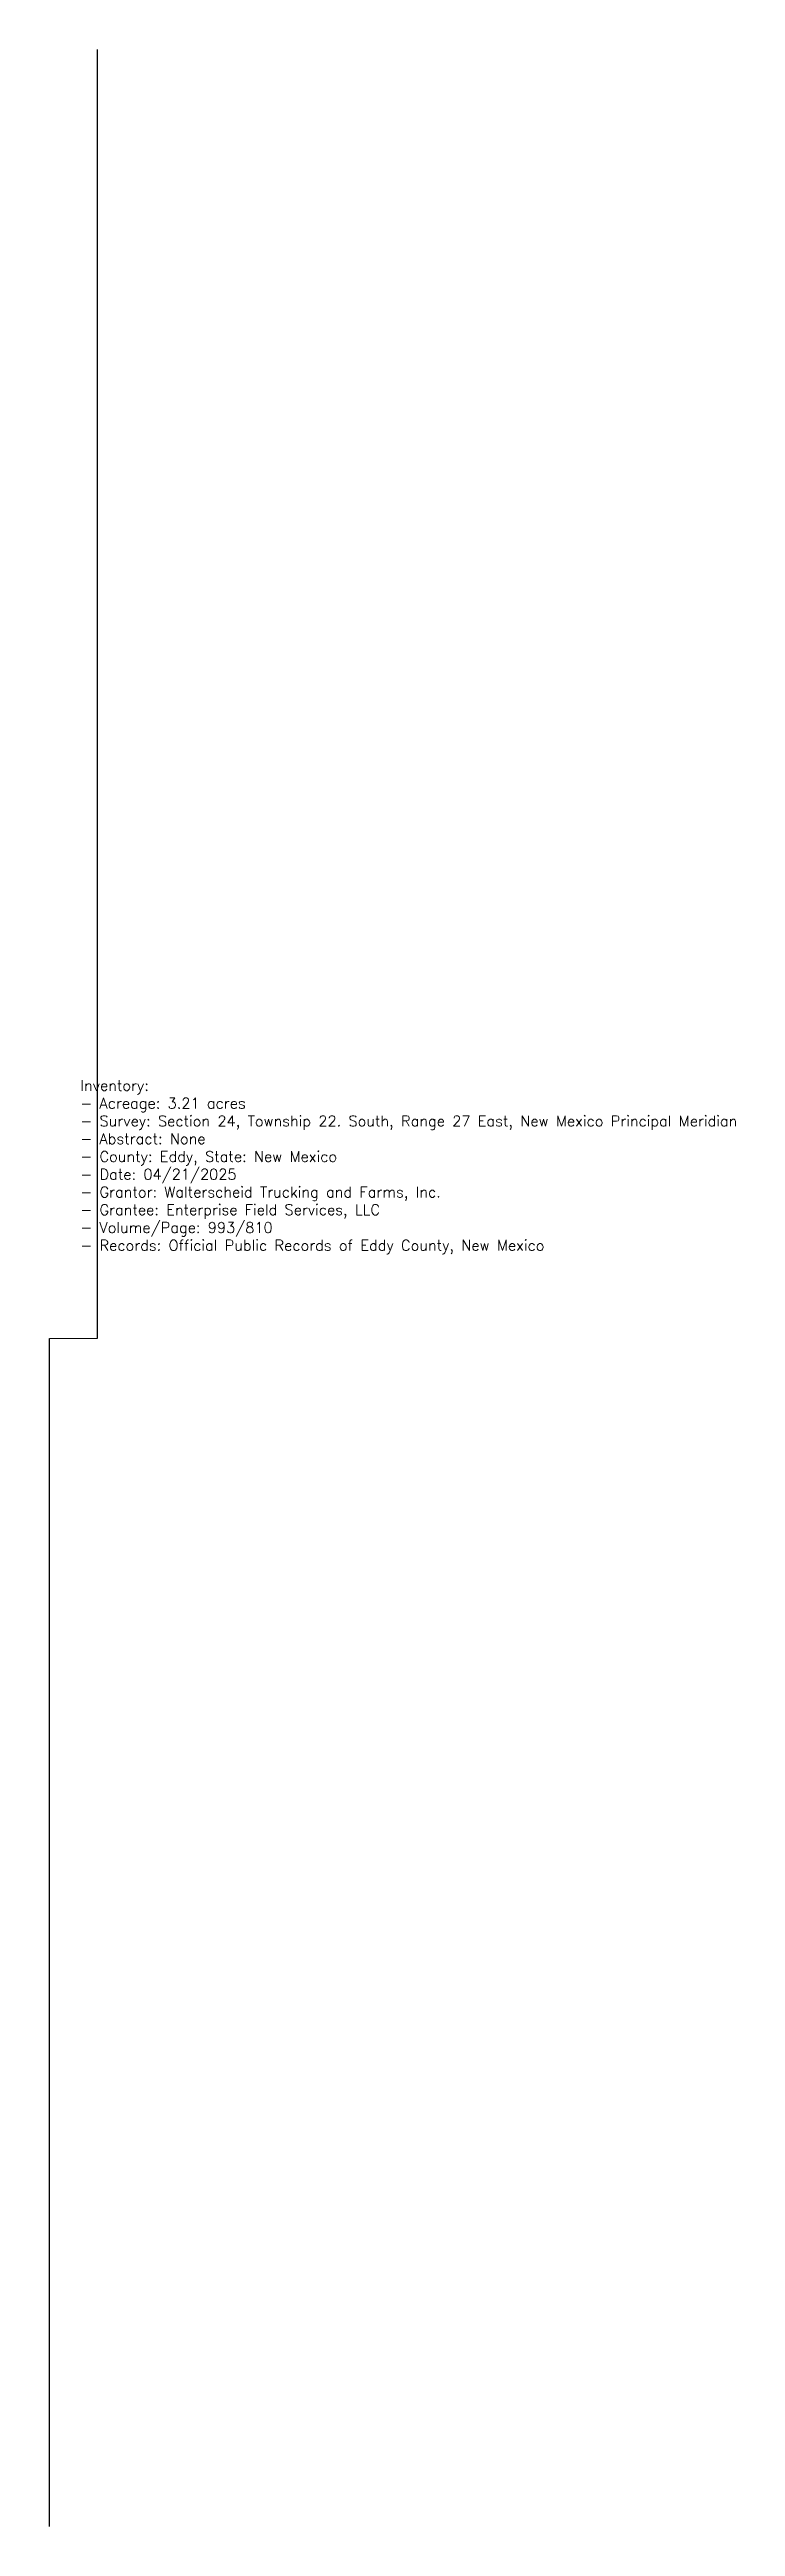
# Model space of a CAD drawing. Header units: feet. Extents: x 0 to 1609, y 0 to 5812.
import ezdxf

# ---------------------------------------------------------------- set-up
doc = ezdxf.new("R2010")
doc.units = ezdxf.units.FT
doc.header["$MEASUREMENT"] = 0
doc.styles.get("Standard").update_dxf_attribs({"font": 'simplex.shx'})

msp = doc.modelspace()

# ---------------------------------------------------------------- linework, layer by layer
msp.add_lwpolyline([(0, 0), (0, 1396.8), (0, 1811.8), (0, 2727.2), (0, 2787.9), (112.3, 2788.1), (112.3, 2847.9), (112.3, 3435.6), (112.3, 3866.9), (112.3, 4455.5), (112.3, 5162.8), (112.3, 5162.8), (112.3, 5259.4), (112.3, 5812.4)])

# ---------------------------------------------------------------- texts
at = {"insert": (72.2, 3393.9), "char_height": 25, "attachment_point": 1}
msp.add_mtext('Inventory:^J- Acreage: 3.21 acres^J- Survey: Section 24, Township 22. South, Range 27 East, New Mexico Principal Meridian^J- Abstract: None^J- County: Eddy, State: New Mexico^J- Date: 04/21/2025^J- Grantor: Walterscheid Trucking and Farms, Inc.^J- Grantee: Enterprise Field Services, LLC^J- Volume/Page: 993/810^J- Records: Official Public Records of Eddy County, New Mexico', dxfattribs=at)

doc.saveas('drawing.dxf')
